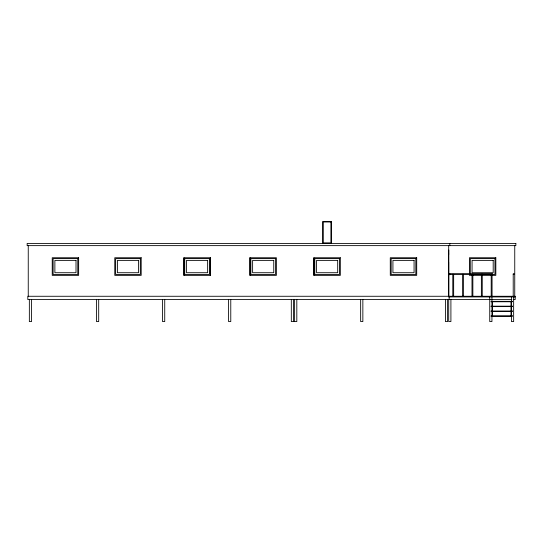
<?xml version="1.0" encoding="UTF-8"?>
<svg xmlns="http://www.w3.org/2000/svg" width="543" height="543" viewBox="0 0 543 543"><rect width="100%" height="100%" fill="white"/><g stroke="black" fill="none" stroke-linecap="round" stroke-linejoin="round"><path stroke-width="0.81" d="M331.468 221.978L331.468 242.87M448.708 253.886L448.708 262.69M249.963 257.749L276.387 257.749L276.387 275.362L249.963 275.362L249.963 257.749L249.97 275.362M448.708 273.815L492.739 273.815L492.739 274.249L448.708 274.249M513.21 274.249L514.092 274.249L514.092 273.815L513.21 273.815L513.21 296.268M515.192 296.926L448.708 296.926L448.708 245.633M511.805 299.566L27.808 299.566L27.808 296.268L515.192 296.268L515.192 299.566L513.495 299.566M514.75 245.633L514.75 296.926M513.651 296.926L513.651 321.578L511.445 321.578L511.445 296.926M511.004 301.765L511.004 306.171M511.004 306.612L511.004 311.017M511.004 311.451L511.004 315.856M492.379 301.765L492.379 306.171M492.379 306.612L492.379 311.017M492.379 311.451L492.379 315.856M492.073 274.249L492.073 296.268M491.938 296.926L491.938 321.578L489.738 321.578L489.738 296.926M491.198 274.249L491.198 296.268M482.252 274.249L482.252 296.268M481.37 274.249L481.37 296.268M472.865 274.249L472.865 296.268M471.989 274.249L471.989 296.268M463.484 274.249L463.484 296.268M462.602 274.249L462.602 296.268M453.656 274.249L453.656 296.268M452.781 274.249L452.781 296.268M450.907 299.566L450.907 321.578L448.708 321.578L448.708 299.566M449.808 243.434L449.808 245.633M449.149 296.268L449.149 299.566M448.905 273.536L448.905 274.968M448.783 250.038L448.783 254.273M448.783 262.676L448.783 296.268M448.566 250.92L448.566 254.273M448.566 262.676L448.566 296.268M447.608 299.566L447.608 321.578L445.409 321.578L445.409 299.566M362.853 299.566L362.853 321.578L360.654 321.578L360.654 299.566M331.468 243.434L331.468 221.422L322.664 221.422L322.664 243.434M313.915 257.749L313.915 275.362M296.817 299.566L296.817 321.578L291.313 321.578L291.313 299.566M294.611 299.566L294.611 321.578M293.512 299.566L293.512 321.578M230.775 299.566L230.775 321.578L228.576 321.578L228.576 299.566M210.27 257.749L210.27 275.362M183.996 257.749L183.996 275.362M164.733 299.566L164.733 321.578L162.533 321.578L162.533 299.566M98.697 299.566L98.697 321.578L96.491 321.578L96.491 299.566M31.555 299.566L31.555 321.578L29.349 321.578L29.349 299.566M28.25 245.633L28.25 296.268M449.957 274.14L450.228 274.453L449.957 274.14M330.904 221.985L323.228 221.985L323.228 242.87L330.904 242.87L330.904 221.985M515.85 243.434L27.15 243.434L27.15 245.633L515.85 245.633L515.85 243.434M78.647 257.749L52.23 257.749L52.23 275.362L78.647 275.362L78.647 257.749M141.194 257.749L114.777 257.749L114.777 275.362L141.194 275.362L141.194 257.749M210.412 257.749L183.853 257.749L183.853 275.362L210.412 275.362L210.412 257.749M340.332 257.749L313.874 257.749L313.874 275.362L340.332 275.362L340.332 257.749M416.705 257.749L390.274 257.749L390.288 275.362L416.705 275.362L416.705 257.749M495.834 257.749L469.417 257.749L469.417 275.362L495.834 275.362L495.834 257.749M77.771 258.631L53.112 258.631L53.112 274.48L77.771 274.48L77.771 258.631M140.311 258.631L115.659 258.631L115.659 274.48L140.311 274.48L140.311 258.631M209.388 258.631L184.735 258.631L184.735 274.48L209.388 274.48L209.388 258.631M275.511 258.631L250.852 258.631L250.852 274.48L275.511 274.48L275.511 258.631M339.45 258.631L314.791 258.631L314.791 274.48L339.45 274.48L339.45 258.631M415.823 258.631L391.17 258.631L391.17 274.48L415.823 274.48L415.823 258.631M494.958 258.631L470.299 258.631L470.299 274.48L494.958 274.48L494.958 258.631M76.006 260.389L54.877 260.389L54.877 272.722L76.006 272.722L76.006 260.389M138.553 260.389L117.417 260.389L117.417 272.722L138.553 272.722L138.553 260.389M207.63 260.389L186.493 260.389L186.493 272.722L207.63 272.722L207.63 260.389M273.747 260.389L252.617 260.389L252.617 272.722L273.747 272.722L273.747 260.389M337.685 260.389L316.555 260.389L316.555 272.722L337.685 272.722L337.685 260.389M414.065 260.389L392.928 260.389L392.928 272.722L414.065 272.722L414.065 260.389M493.193 260.389L472.064 260.389L472.064 272.722L493.193 272.722L493.193 260.389M512.327 301.331L491.062 301.331L491.062 301.765L512.327 301.765L512.327 301.331M512.327 306.171L491.062 306.171L491.062 306.612L512.327 306.612L512.327 306.171M512.327 311.017L491.062 311.017L491.062 311.451L512.327 311.451L512.327 311.017M512.327 315.856L491.062 315.856L491.062 316.297L512.327 316.297L512.327 315.856"/></g></svg>
